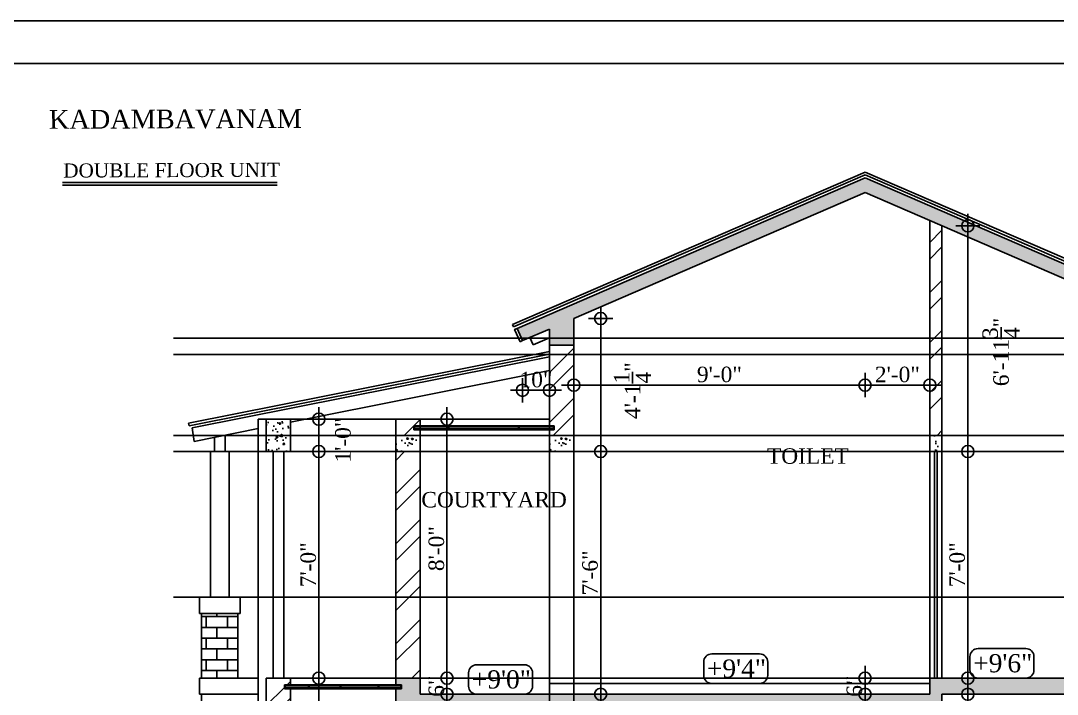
# Model space of a CAD drawing. Extents: x -4781 to 3971, y -2954 to -1072.
# Drawn here: x 1296 to 1680.3, y -2052.8 to -1803 of the extents above; entities that cross this region are included whole.
import ezdxf

# ---------------------------------------------------------------- set-up
doc = ezdxf.new("R2010")
doc.units = 0
doc.header["$LTSCALE"] = 20
doc.header["$MEASUREMENT"] = 0
doc.header["$PDMODE"] = 34
doc.linetypes.add('HIDDEN2', pattern=[0.1875, 0.125, -0.0625])
doc.layers.get('0').update_dxf_attribs({"linetype": 'CONTINUOUS'})
doc.layers.get('DEFPOINTS').update_dxf_attribs({"linetype": 'CONTINUOUS'})
for name, color, linetype in [('ARC', 5, 'CONTINUOUS'), ('border', 230, 'CONTINUOUS'), ('BORTEXT', 2, 'CONTINUOUS'), ('DIMLINE', 254, 'CONTINUOUS'), ('DOOR', 1, 'CONTINUOUS'), ('elevlay', 9, 'CONTINUOUS'), ('HATCH', 8, 'CONTINUOUS'), ('text', 2, 'CONTINUOUS'), ('TEXTS', 2, 'CONTINUOUS'), ('tile', 22, 'CONTINUOUS'), ('wall', 13, 'CONTINUOUS'), ('WOOD', 7, 'CONTINUOUS')]:
    doc.layers.add(name, color=color, linetype=linetype)
doc.layers.add('correct', color=230, linetype='CONTINUOUS', plot=False)
doc.layers.add('guide', color=211, linetype='CONTINUOUS', plot=False)
doc.styles.add('DIMTEXT', font='times_1.ttf')
doc.styles.add('STYLE1', font='times_1.ttf')
doc.styles.add('style5', font='times_1.ttf')
doc.dimstyles.new('ARCH_48_0', dxfattribs={"dimtxt": 5.75, "dimasz": 2.25, "dimexe": 0.25, "dimexo": 0, "dimgap": 1, "dimtad": 1, "dimzin": 3, "dimdsep": 46, "dimlunit": 4, "dimtxsty": 'DIMTEXT', "dimblk": 'BLK', "dimcen": 0, "dimdle": 0.09375, "dimse1": 1, "dimse2": 1, "dimclrd": 254, "dimclrt": 3, "dimadec": 1, "dimazin": 0, "dimtfac": 1, "dimtix": 1, "dimtmove": 2, "dimatfit": 3, "dimldrblk": 'NONE', "dimfxl": 0.25, "dimtvp": 1.4625, "dimtolj": 1, "dimtzin": 15, "dimarcsym": 0})
pattern_1 = [(50, (1124.4283, -1001.717), (7.172602, -0.62752), [0.75, -8.25]), (355, (1124.428, -1001.717), (-1.387513, 7.52192), [0.6, -6.6]), (100.4514, (1125.026, -1001.7695), (5.785094, 6.894395), [0.6374, -7.01142]), (46.1842, (1124.428, -999.717), (10.67241, -1.65519), [1.125, -12.375]), (96.6356, (1125.318, -999.855), (9.34663, 9.74118), [0.9561, -10.51713]), (351.1842, (1124.428, -999.717), (9.34662, 9.74119), [0.9, -9.9]), (21, (1125.4283, -1000.217), (5.96907, -4.02619), [0.75, -8.25]), (326, (1125.428, -1000.217), (2.433153, 7.2515), [0.6, -6.6]), (71.4514, (1125.926, -1000.553), (8.402226, 3.225305), [0.6374, -7.01142]), (37.5, (1124.4283, -1001.7172), (0.1215986, 3.3289385), [0, -6.52, 0, -6.7, 0, -6.625]), (7.5, (1124.4283, -1001.7172), (2.630695, 3.944117), [0, -3.82, 0, -6.37, 0, -2.525]), (327.5, (1122.1983, -1001.7172), (5.3382244, -0.225549), [0, -2.5, 0, -7.8, 0, -10.35]), (317.5, (1121.1983, -1001.717), (5.831862, 1.00105), [0, -3.25, 0, -5.18, 0, -7.35])]
pattern_2 = [(45, (1124.428, -1001.717), (-9.28078, 9.28078), []), (45, (1130.616, -1001.717), (-9.28078, 9.28078), [])]
pattern_3 = [(45, (1112.428, -1001.717), (-9.28078, 9.28078), []), (45, (1118.616, -1001.717), (-9.28078, 9.28078), [])]

# ---------------------------------------------------------------- blocks, each defined once
blk = doc.blocks.new('BLK')
for q in [(0, 2), (-2, 0), (2, 0), (0, -2)]:
    blk.add_line((0, 0), q)
blk.add_circle((0, 0), 1)
blk = doc.blocks.new('*D337')
at = {"layer": 'DEFPOINTS', "color": 0, "lineweight": -2, "transparency": 16777216}
for p in [(1628, -2046.78), (1609.02, -2052.78), (1628, -2052.78)]:
    blk.add_point(p, dxfattribs=at)
at = {"layer": 'DIMLINE', "color": 254, "lineweight": -2, "transparency": 16777216}
for p, q in [((1609.02, -2044.53), (1609.02, -2042.28)), ((1609.02, -2046.78), (1609.02, -2052.78)), ((1609.02, -2055.03), (1609.02, -2057.28))]:
    blk.add_line(p, q, dxfattribs=at)
at = {"layer": 'DIMLINE', "color": 254, "lineweight": -2, "transparency": 16777216, "xscale": 2.25, "yscale": 2.25, "zscale": 2.25}
for p, rotation in [((1609.02, -2046.78), 270), ((1609.02, -2052.78), 90)]:
    blk.add_blockref('BLK', p, dxfattribs=dict(at, rotation=rotation))
at = {"layer": 'DIMLINE', "color": 3, "lineweight": -2, "transparency": 16777216, "insert": (1605.09, -2049.78), "char_height": 5.75, "attachment_point": 5, "rotation": 90, "style": 'DIMTEXT'}
blk.add_mtext('\\A1;6"', dxfattribs=at)
blk = doc.blocks.new('_None')
blk = doc.blocks.new('*D338')
at = {"layer": 'DEFPOINTS', "color": 0, "lineweight": -2, "transparency": 16777216}
for p in [(1609.02, -1866.78), (1501.02, -1917.62), (1609.02, -1938.16)]:
    blk.add_point(p, dxfattribs=at)
at = {"layer": 'DIMLINE', "color": 254, "lineweight": -2, "transparency": 16777216}
blk.add_line((1503.27, -1938.16), (1606.77, -1938.16), dxfattribs=at)
at = {"layer": 'DIMLINE', "color": 254, "lineweight": -2, "transparency": 16777216, "xscale": 2.25, "yscale": 2.25, "zscale": 2.25, "rotation": 180}
blk.add_blockref('BLK', (1501.02, -1938.16), dxfattribs=at)
at = {"layer": 'DIMLINE', "color": 254, "lineweight": -2, "transparency": 16777216, "xscale": 2.25, "yscale": 2.25, "zscale": 2.25}
blk.add_blockref('BLK', (1609.02, -1938.16), dxfattribs=at)
at = {"layer": 'DIMLINE', "color": 3, "lineweight": -2, "transparency": 16777216, "insert": (1555.02, -1934.23), "char_height": 5.75, "attachment_point": 5, "style": 'DIMTEXT'}
blk.add_mtext('\\A1;9\'-0"', dxfattribs=at)
blk = doc.blocks.new('*D339')
at = {"layer": 'DEFPOINTS', "color": 0, "lineweight": -2, "transparency": 16777216}
for p in [(1609.02, -1866.78), (1633.02, -1904.43), (1633.02, -1938.16)]:
    blk.add_point(p, dxfattribs=at)
at = {"layer": 'DIMLINE', "color": 254, "lineweight": -2, "transparency": 16777216}
blk.add_line((1611.27, -1938.16), (1630.77, -1938.16), dxfattribs=at)
at = {"layer": 'DIMLINE', "color": 254, "lineweight": -2, "transparency": 16777216, "xscale": 2.25, "yscale": 2.25, "zscale": 2.25, "rotation": 180}
blk.add_blockref('BLK', (1609.02, -1938.16), dxfattribs=at)
at = {"layer": 'DIMLINE', "color": 254, "lineweight": -2, "transparency": 16777216, "xscale": 2.25, "yscale": 2.25, "zscale": 2.25}
blk.add_blockref('BLK', (1633.02, -1938.16), dxfattribs=at)
at = {"layer": 'DIMLINE', "color": 3, "lineweight": -2, "transparency": 16777216, "insert": (1621.02, -1934.24), "char_height": 5.75, "attachment_point": 5, "style": 'DIMTEXT'}
blk.add_mtext('\\A1;2\'-0"', dxfattribs=at)
blk = doc.blocks.new('*D340')
at = {"layer": 'DEFPOINTS', "color": 0, "lineweight": -2, "transparency": 16777216}
for p in [(1444.02, -1950.78), (1454.01, -1950.78), (1444.02, -2046.78)]:
    blk.add_point(p, dxfattribs=at)
at = {"layer": 'DIMLINE', "color": 254, "lineweight": -2, "transparency": 16777216}
blk.add_line((1454.01, -2044.53), (1454.01, -1953.03), dxfattribs=at)
at = {"layer": 'DIMLINE', "color": 254, "lineweight": -2, "transparency": 16777216, "xscale": 2.25, "yscale": 2.25, "zscale": 2.25}
for p, rotation in [((1454.01, -1950.78), 90), ((1454.01, -2046.78), 270)]:
    blk.add_blockref('BLK', p, dxfattribs=dict(at, rotation=rotation))
at = {"layer": 'DIMLINE', "color": 3, "lineweight": -2, "transparency": 16777216, "insert": (1450.09, -1998.78), "char_height": 5.75, "attachment_point": 5, "rotation": 90, "style": 'DIMTEXT'}
blk.add_mtext('\\A1;8\'-0"', dxfattribs=at)
blk = doc.blocks.new('*D341')
at = {"layer": 'DEFPOINTS', "color": 0, "lineweight": -2, "transparency": 16777216}
for p in [(1444.02, -2046.78), (1444.02, -2052.78), (1454.01, -2052.78)]:
    blk.add_point(p, dxfattribs=at)
at = {"layer": 'DIMLINE', "color": 254, "lineweight": -2, "transparency": 16777216}
for p, q in [((1454.01, -2044.53), (1454.01, -2042.28)), ((1454.01, -2046.78), (1454.01, -2052.78)), ((1454.01, -2055.03), (1454.01, -2057.28))]:
    blk.add_line(p, q, dxfattribs=at)
at = {"layer": 'DIMLINE', "color": 254, "lineweight": -2, "transparency": 16777216, "xscale": 2.25, "yscale": 2.25, "zscale": 2.25}
for p, rotation in [((1454.01, -2046.78), 270), ((1454.01, -2052.78), 90)]:
    blk.add_blockref('BLK', p, dxfattribs=dict(at, rotation=rotation))
at = {"layer": 'DIMLINE', "color": 3, "lineweight": -2, "transparency": 16777216, "insert": (1450.09, -2049.78), "char_height": 5.75, "attachment_point": 5, "rotation": 90, "style": 'DIMTEXT'}
blk.add_mtext('\\A1;6"', dxfattribs=at)
blk = doc.blocks.new('*D342')
at = {"layer": 'DEFPOINTS', "color": 0, "lineweight": -2, "transparency": 16777216}
for p in [(1396.02, -1962.78), (1406.52, -1962.78), (1396.02, -2046.78)]:
    blk.add_point(p, dxfattribs=at)
at = {"layer": 'DIMLINE', "color": 254, "lineweight": -2, "transparency": 16777216}
blk.add_line((1406.52, -2044.53), (1406.52, -1965.03), dxfattribs=at)
at = {"layer": 'DIMLINE', "color": 254, "lineweight": -2, "transparency": 16777216, "xscale": 2.25, "yscale": 2.25, "zscale": 2.25}
for p, rotation in [((1406.52, -1962.78), 90), ((1406.52, -2046.78), 270)]:
    blk.add_blockref('BLK', p, dxfattribs=dict(at, rotation=rotation))
at = {"layer": 'DIMLINE', "color": 3, "lineweight": -2, "transparency": 16777216, "insert": (1402.59, -2004.78), "char_height": 5.75, "attachment_point": 5, "rotation": 90, "style": 'DIMTEXT'}
blk.add_mtext('\\A1;7\'-0"', dxfattribs=at)
blk = doc.blocks.new('*D343')
at = {"layer": 'DEFPOINTS', "color": 0, "lineweight": -2, "transparency": 16777216}
for p in [(1396.02, -1950.78), (1406.52, -1950.78), (1396.02, -1962.78)]:
    blk.add_point(p, dxfattribs=at)
at = {"layer": 'DIMLINE', "color": 254, "lineweight": -2, "transparency": 16777216}
blk.add_line((1406.52, -1960.53), (1406.52, -1953.03), dxfattribs=at)
at = {"layer": 'DIMLINE', "color": 254, "lineweight": -2, "transparency": 16777216, "xscale": 2.25, "yscale": 2.25, "zscale": 2.25}
for p, rotation in [((1406.52, -1950.78), 90), ((1406.52, -1962.78), 270)]:
    blk.add_blockref('BLK', p, dxfattribs=dict(at, rotation=rotation))
at = {"layer": 'DIMLINE', "color": 3, "lineweight": -2, "transparency": 16777216, "insert": (1415.46, -1958.53), "char_height": 5.75, "attachment_point": 5, "rotation": 90, "style": 'DIMTEXT'}
blk.add_mtext('\\A1;1\'-0"', dxfattribs=at)
blk = doc.blocks.new('*D344')
at = {"layer": 'DEFPOINTS', "color": 0, "lineweight": -2, "transparency": 16777216}
for p in [(1501.02, -1962.78), (1511, -1962.78), (1501.49, -2052.78)]:
    blk.add_point(p, dxfattribs=at)
at = {"layer": 'DIMLINE', "color": 254, "lineweight": -2, "transparency": 16777216}
blk.add_line((1511, -2050.53), (1511, -1965.03), dxfattribs=at)
at = {"layer": 'DIMLINE', "color": 254, "lineweight": -2, "transparency": 16777216, "xscale": 2.25, "yscale": 2.25, "zscale": 2.25}
for p, rotation in [((1511, -1962.78), 90), ((1511, -2052.78), 270)]:
    blk.add_blockref('BLK', p, dxfattribs=dict(at, rotation=rotation))
at = {"layer": 'DIMLINE', "color": 3, "lineweight": -2, "transparency": 16777216, "insert": (1507.06, -2007.78), "char_height": 5.75, "attachment_point": 5, "rotation": 90, "style": 'DIMTEXT'}
blk.add_mtext('\\A1;7\'-6"', dxfattribs=at)
blk = doc.blocks.new('*D345')
at = {"layer": 'DEFPOINTS', "color": 0, "lineweight": -2, "transparency": 16777216}
for p in [(1501.02, -1913.46), (1511, -1913.46), (1501.02, -1962.78)]:
    blk.add_point(p, dxfattribs=at)
at = {"layer": 'DIMLINE', "color": 254, "lineweight": -2, "transparency": 16777216}
blk.add_line((1511, -1960.53), (1511, -1915.71), dxfattribs=at)
at = {"layer": 'DIMLINE', "color": 254, "lineweight": -2, "transparency": 16777216, "xscale": 2.25, "yscale": 2.25, "zscale": 2.25}
for p, rotation in [((1511, -1913.46), 90), ((1511, -1962.78), 270)]:
    blk.add_blockref('BLK', p, dxfattribs=dict(at, rotation=rotation))
at = {"layer": 'DIMLINE', "color": 3, "lineweight": -2, "transparency": 16777216, "insert": (1522.81, -1940.2), "char_height": 5.75, "attachment_point": 5, "rotation": 90, "style": 'DIMTEXT'}
blk.add_mtext('\\A1;4\'-1{\\H1.000000x;\\S1/4;}"', dxfattribs=at)
blk = doc.blocks.new('*D346')
at = {"layer": 'DEFPOINTS', "color": 0, "lineweight": -2, "transparency": 16777216}
for p in [(1637.52, -1962.78), (1647.15, -1962.78), (1637.52, -2046.78)]:
    blk.add_point(p, dxfattribs=at)
at = {"layer": 'DIMLINE', "color": 254, "lineweight": -2, "transparency": 16777216}
blk.add_line((1647.15, -2044.53), (1647.15, -1965.03), dxfattribs=at)
at = {"layer": 'DIMLINE', "color": 254, "lineweight": -2, "transparency": 16777216, "xscale": 2.25, "yscale": 2.25, "zscale": 2.25}
for p, rotation in [((1647.15, -1962.78), 90), ((1647.15, -2046.78), 270)]:
    blk.add_blockref('BLK', p, dxfattribs=dict(at, rotation=rotation))
at = {"layer": 'DIMLINE', "color": 3, "lineweight": -2, "transparency": 16777216, "insert": (1643.21, -2004.78), "char_height": 5.75, "attachment_point": 5, "rotation": 90, "style": 'DIMTEXT'}
blk.add_mtext('\\A1;7\'-0"', dxfattribs=at)
blk = doc.blocks.new('*D347')
at = {"layer": 'DEFPOINTS', "color": 0, "lineweight": -2, "transparency": 16777216}
for p in [(1637.52, -1879.1), (1647.15, -1879.1), (1637.52, -1962.78)]:
    blk.add_point(p, dxfattribs=at)
at = {"layer": 'DIMLINE', "color": 254, "lineweight": -2, "transparency": 16777216}
blk.add_line((1647.15, -1960.53), (1647.15, -1881.35), dxfattribs=at)
at = {"layer": 'DIMLINE', "color": 254, "lineweight": -2, "transparency": 16777216, "xscale": 2.25, "yscale": 2.25, "zscale": 2.25}
for p, rotation in [((1647.15, -1879.1), 90), ((1647.15, -1962.78), 270)]:
    blk.add_blockref('BLK', p, dxfattribs=dict(at, rotation=rotation))
at = {"layer": 'DIMLINE', "color": 3, "lineweight": -2, "transparency": 16777216, "insert": (1659.44, -1925.87), "char_height": 5.75, "attachment_point": 5, "rotation": 90, "style": 'DIMTEXT'}
blk.add_mtext('\\A1;6\'-11{\\H1.000000x;\\S3/4;}"', dxfattribs=at)
blk = doc.blocks.new('*D351')
at = {"layer": 'DEFPOINTS', "color": 0, "lineweight": -2, "transparency": 16777216}
for p in [(1396.02, -2046.78), (1396.02, -2166.78), (1406.52, -2166.78)]:
    blk.add_point(p, dxfattribs=at)
at = {"layer": 'DIMLINE', "color": 254, "lineweight": -2, "transparency": 16777216}
blk.add_line((1406.52, -2049.03), (1406.52, -2164.53), dxfattribs=at)
at = {"layer": 'DIMLINE', "color": 254, "lineweight": -2, "transparency": 16777216, "xscale": 2.25, "yscale": 2.25, "zscale": 2.25}
for p, rotation in [((1406.52, -2046.78), 90), ((1406.52, -2166.78), 270)]:
    blk.add_blockref('BLK', p, dxfattribs=dict(at, rotation=rotation))
at = {"layer": 'DIMLINE', "color": 3, "lineweight": -2, "transparency": 16777216, "insert": (1402.59, -2106.78), "char_height": 5.75, "attachment_point": 5, "rotation": 90, "style": 'DIMTEXT'}
blk.add_mtext('\\A1;10\'-0"', dxfattribs=at)
blk = doc.blocks.new('*D353')
at = {"layer": 'DEFPOINTS', "color": 0, "lineweight": -2, "transparency": 16777216}
for p in [(1647.15, -2052.78), (1717.02, -2052.78), (1717.02, -2160.78)]:
    blk.add_point(p, dxfattribs=at)
at = {"layer": 'DIMLINE', "color": 254, "lineweight": -2, "transparency": 16777216}
blk.add_line((1647.15, -2158.53), (1647.15, -2055.03), dxfattribs=at)
at = {"layer": 'DIMLINE', "color": 254, "lineweight": -2, "transparency": 16777216, "xscale": 2.25, "yscale": 2.25, "zscale": 2.25}
for p, rotation in [((1647.15, -2052.78), 90), ((1647.15, -2160.78), 270)]:
    blk.add_blockref('BLK', p, dxfattribs=dict(at, rotation=rotation))
at = {"layer": 'DIMLINE', "color": 3, "lineweight": -2, "transparency": 16777216, "insert": (1643.21, -2106.78), "char_height": 5.75, "attachment_point": 5, "rotation": 90, "style": 'DIMTEXT'}
blk.add_mtext('\\A1;9\'-0"', dxfattribs=at)
blk = doc.blocks.new('*D503')
at = {"layer": 'DEFPOINTS', "color": 0, "lineweight": -2, "transparency": 16777216}
for p in [(1482.02, -1921.67), (1492.02, -1921.67), (1492.02, -1940.07)]:
    blk.add_point(p, dxfattribs=at)
at = {"layer": 'DIMLINE', "color": 254, "lineweight": -2, "transparency": 16777216}
for p, q in [((1479.77, -1940.07), (1477.52, -1940.07)), ((1482.02, -1940.07), (1492.02, -1940.07)), ((1494.27, -1940.07), (1496.52, -1940.07))]:
    blk.add_line(p, q, dxfattribs=at)
at = {"layer": 'DIMLINE', "color": 254, "lineweight": -2, "transparency": 16777216, "xscale": 2.25, "yscale": 2.25, "zscale": 2.25}
blk.add_blockref('BLK', (1482.02, -1940.07), dxfattribs=at)
at = {"layer": 'DIMLINE', "color": 254, "lineweight": -2, "transparency": 16777216, "xscale": 2.25, "yscale": 2.25, "zscale": 2.25, "rotation": 180}
blk.add_blockref('BLK', (1492.02, -1940.07), dxfattribs=at)
at = {"layer": 'DIMLINE', "color": 3, "lineweight": -2, "transparency": 16777216, "insert": (1487.02, -1936.14), "char_height": 5.75, "attachment_point": 5, "style": 'DIMTEXT'}
blk.add_mtext('\\A1;10"', dxfattribs=at)

msp = doc.modelspace()

# ---------------------------------------------------------------- hatches: boundary and pattern name
at = {"layer": 'elevlay', "lineweight": -2}
h = msp.add_hatch(dxfattribs=at)
h.set_pattern_fill('BRICK', color=256, scale=16, style=0)
h.set_pattern_definition([(0, (304.679, 0), (0, 4), []), (90, (304.679, 0), (-8, 5e-16), [4, -4]), (90, (308.679, 0), (-8, 5e-16), [-4, 4])])
h.paths.add_polyline_path([(1363.018, -2046.782), (1376.518, -2046.782), (1376.518, -2022.782), (1363.018, -2022.782)])
at = {"layer": 'HATCH', "lineweight": -2}
h = msp.add_hatch(dxfattribs=at)
h.set_pattern_fill('AR-CONC', color=8, style=0)
h.set_pattern_definition([(50, (954.9354, 0), (7.172602, -0.627521), [0.75, -8.25]), (355, (954.9354, 0), (-1.387513, 7.521921), [0.6, -6.6]), (100.4514, (955.533, -0.052), (5.785094, 6.894395), [0.637402, -7.01142]), (46.1842, (954.935, 2), (10.67241, -1.65519), [1.125, -12.375]), (96.6356, (955.825, 1.862), (9.346627, 9.74118), [0.956103, -10.51713]), (351.1842, (954.935, 2), (9.34662, 9.741186), [0.9, -9.9]), (21, (955.9354, 1.5), (5.96907, -4.026189), [0.75, -8.25]), (326, (955.9354, 1.5), (2.433153, 7.2515), [0.6, -6.6]), (71.4514, (956.433, 1.1645), (8.402226, 3.225305), [0.637402, -7.01142]), (37.5, (954.9354, 0), (0.1215986, 3.3289385), [0, -6.52, 0, -6.7, 0, -6.625]), (7.5, (954.9354, 0), (2.6306954, 3.944117), [0, -3.82, 0, -6.37, 0, -2.525]), (327.5, (952.7054, 0), (5.3382244, -0.2255487), [0, -2.5, 0, -7.8, 0, -10.35]), (317.5, (951.7054, 0), (5.831862, 1.00105), [0, -3.25, 0, -5.18, 0, -7.35])])
h.paths.add_polyline_path([(1609.018, -1861.335), (1479.987, -1917.102), (1482.018, -1921.671), (1492.018, -1917.349), (1492.018, -1923.349), (1501.018, -1923.349), (1501.018, -1913.459), (1609.018, -1866.782), (1717.018, -1913.459), (1717.018, -1923.349), (1726.018, -1923.349), (1726.018, -1917.349), (1736.018, -1921.671), (1738.048, -1917.102)])
at = {"layer": 'HATCH'}
h = msp.add_hatch(dxfattribs=at)
h.set_pattern_fill('ANSI32', color=8, scale=35, style=0)
h.set_pattern_definition(pattern_2)
h.paths.add_polyline_path([(1637.518, -1879.1), (1633.018, -1877.155), (1633.018, -1956.782), (1637.518, -1956.782)])
h = msp.add_hatch(dxfattribs=at)
h.set_pattern_fill('ANSI32', color=8, scale=35, style=0)
h.set_pattern_definition(pattern_2)
h.paths.add_polyline_path([(1501.018, -1923.349), (1492.018, -1923.349), (1492.018, -1956.782), (1501.018, -1956.782)])
h = msp.add_hatch(dxfattribs=at)
h.set_pattern_fill('AR-CONC', color=256, style=0)
h.set_pattern_definition([(50, (304.679, 0), (7.172602, -0.627521), [0.75, -8.25]), (355, (304.679, 0), (-1.387513, 7.521921), [0.6, -6.6]), (100.4514, (305.277, -0.052), (5.785094, 6.894395), [0.637402, -7.01142]), (46.1842, (304.679, 2), (10.67241, -1.65519), [1.125, -12.375]), (96.6356, (305.569, 1.862), (9.346627, 9.74118), [0.956103, -10.51713]), (351.1842, (304.679, 2), (9.34662, 9.741186), [0.9, -9.9]), (21, (305.679, 1.5), (5.96907, -4.026189), [0.75, -8.25]), (326, (305.679, 1.5), (2.433153, 7.2515), [0.6, -6.6]), (71.4514, (306.1766, 1.1645), (8.402226, 3.225305), [0.637402, -7.01142]), (37.5, (304.6792, 0), (0.1215986, 3.3289385), [0, -6.52, 0, -6.7, 0, -6.625]), (7.5, (304.6792, 0), (2.6306954, 3.944117), [0, -3.82, 0, -6.37, 0, -2.525]), (327.5, (302.4492, 0), (5.3382244, -0.2255487), [0, -2.5, 0, -7.8, 0, -10.35]), (317.5, (301.449, 0), (5.831862, 1.00105), [0, -3.25, 0, -5.18, 0, -7.35])])
h.paths.add_polyline_path([(1396.018, -1950.782), (1387.018, -1950.782), (1387.018, -1962.782), (1396.018, -1962.782)])
h = msp.add_hatch(dxfattribs=at)
h.set_pattern_fill('ANSI32', color=8, scale=35, style=0)
h.set_pattern_definition(pattern_3)
h.paths.add_polyline_path([(1444.018, -1950.782), (1435.018, -1950.782), (1435.018, -1956.782), (1444.018, -1956.782)])
h = msp.add_hatch(dxfattribs=at)
h.set_pattern_fill('AR-CONC', color=256, style=0)
h.set_pattern_definition([(130, (9482.228, -2468.209), (-7.172602, -0.6275213), [0.75, -8.25]), (185, (9482.228, -2468.209), (1.387513, 7.521921), [0.6, -6.6]), (79.5486, (9481.63, -2468.261), (-5.785094, 6.8943954), [0.637402, -7.011421]), (133.8158, (9482.228, -2466.209), (-10.6724105, -1.65519), [1.125, -12.375]), (83.3644, (9481.339, -2466.347), (-9.346627, 9.741179), [0.956103, -10.51713]), (188.8158, (9482.228, -2466.209), (-9.34662, 9.741186), [0.9, -9.9]), (159, (9481.228, -2466.709), (-5.9690705, -4.026189), [0.75, -8.25]), (214, (9481.228, -2466.709), (-2.433153, 7.2515005), [0.6, -6.6]), (108.5486, (9480.7306, -2467.0445), (-8.402226, 3.225305), [0.637402, -7.011421]), (142.5, (9482.228, -2468.209), (-0.12159855, 3.3289385), [0, -6.52, 0, -6.7, 0, -6.625]), (172.5, (9482.228, -2468.209), (-2.6306954, 3.9441171), [0, -3.82, 0, -6.37, 0, -2.525]), (212.5, (9484.458, -2468.209), (-5.3382244, -0.2255487), [0, -2.5, 0, -7.8, 0, -10.35]), (222.5, (9485.458, -2468.209), (-5.8318617, 1.0010498), [0, -3.25, 0, -5.18, 0, -7.35])])
h.paths.add_polyline_path([(1444.018, -1956.782), (1435.018, -1956.782), (1435.018, -1962.782), (1444.018, -1962.782)])
h = msp.add_hatch(dxfattribs=at)
h.set_pattern_fill('AR-CONC', color=256, style=0)
h.set_pattern_definition([(130, (9539.228, -2468.209), (-7.172602, -0.6275213), [0.75, -8.25]), (185, (9539.228, -2468.209), (1.387513, 7.521921), [0.6, -6.6]), (79.5486, (9538.63, -2468.261), (-5.785094, 6.8943954), [0.637402, -7.011421]), (133.8158, (9539.228, -2466.209), (-10.6724105, -1.65519), [1.125, -12.375]), (83.3644, (9538.339, -2466.347), (-9.346627, 9.741179), [0.956103, -10.51713]), (188.8158, (9539.228, -2466.209), (-9.34662, 9.741186), [0.9, -9.9]), (159, (9538.228, -2466.709), (-5.9690705, -4.026189), [0.75, -8.25]), (214, (9538.228, -2466.709), (-2.433153, 7.2515005), [0.6, -6.6]), (108.5486, (9537.7306, -2467.0445), (-8.402226, 3.225305), [0.637402, -7.011421]), (142.5, (9539.228, -2468.209), (-0.12159855, 3.3289385), [0, -6.52, 0, -6.7, 0, -6.625]), (172.5, (9539.228, -2468.209), (-2.6306954, 3.9441171), [0, -3.82, 0, -6.37, 0, -2.525]), (212.5, (9541.458, -2468.209), (-5.3382244, -0.2255487), [0, -2.5, 0, -7.8, 0, -10.35]), (222.5, (9542.458, -2468.209), (-5.8318617, 1.0010498), [0, -3.25, 0, -5.18, 0, -7.35])])
h.paths.add_polyline_path([(1501.018, -1956.782), (1492.018, -1956.782), (1492.018, -1962.782), (1501.018, -1962.782)])
at = {"layer": 'HATCH', "lineweight": -2}
h = msp.add_hatch(dxfattribs=at)
h.set_pattern_fill('AR-CONC', color=8, style=0)
h.set_pattern_definition(pattern_1)
h.paths.add_polyline_path([(1637.518, -1956.782), (1633.018, -1956.782), (1633.018, -1962.782), (1637.518, -1962.782)])
at = {"layer": 'HATCH'}
h = msp.add_hatch(dxfattribs=at)
h.set_pattern_fill('ANSI32', color=8, scale=35, style=0)
h.set_pattern_definition(pattern_3)
h.paths.add_polyline_path([(1444.018, -1962.782), (1435.018, -1962.782), (1435.018, -2046.782), (1444.018, -2046.782)])
h = msp.add_hatch(dxfattribs=at)
h.set_pattern_fill('ANSI32', color=8, scale=35, style=0)
h.set_pattern_definition(pattern_2)
h.paths.add_polyline_path([(1396.018, -2046.782), (1387.018, -2046.782), (1387.018, -2070.782), (1396.018, -2070.782), (1396.018, -2050.782), (1393.768, -2050.782), (1393.768, -2049.282), (1396.018, -2049.282)])
at = {"layer": 'HATCH', "lineweight": -2}
h = msp.add_hatch(dxfattribs=at)
h.set_pattern_fill('AR-CONC', color=8, style=0)
h.set_pattern_definition(pattern_1)
h.paths.add_polyline_path([(1633.018, -2046.782), (1633.018, -2052.782), (1444.018, -2052.782), (1444.018, -2046.782), (1435.018, -2046.782), (1435.018, -2049.282), (1435.602, -2049.282), (1437.102, -2049.282), (1437.102, -2050.782), (1435.018, -2050.782), (1435.018, -2058.782), (1492.018, -2058.782), (1492.018, -2064.782), (1501.018, -2064.782), (1501.018, -2058.782), (1637.518, -2058.782), (1637.518, -2052.782), (1717.018, -2052.782), (1717.018, -2064.782), (1726.018, -2064.782), (1726.018, -2058.782), (1786.018, -2058.782), (1786.018, -2064.782), (1795.018, -2064.782), (1795.018, -2052.782), (1726.018, -2052.782), (1726.018, -2046.782)])

# ---------------------------------------------------------------- linework, layer by layer
at = {"color": 9}
for p, q in [((1387.018, -1950.782), (1384.018, -1950.782)), ((1442.018, -1953.657), (1454.416, -1953.657)), ((1442.018, -1954.407), (1454.416, -1954.407)), ((1454.666, -1953.657), (1480.568, -1953.657)), ((1454.666, -1954.407), (1480.568, -1954.407)), ((1480.818, -1953.657), (1493.449, -1953.657)), ((1480.818, -1954.407), (1493.449, -1954.407)), ((1394.018, -2049.657), (1402.602, -2049.657)), ((1394.018, -2050.407), (1402.602, -2050.407)), ((1402.852, -2049.657), (1414.342, -2049.657)), ((1402.852, -2050.407), (1414.342, -2050.407)), ((1414.592, -2049.657), (1428.482, -2049.657)), ((1414.592, -2050.407), (1428.482, -2050.407)), ((1428.732, -2049.657), (1436.852, -2049.657)), ((1428.732, -2050.407), (1436.852, -2050.407))]:
    msp.add_line(p, q, dxfattribs=at)
at = {"lineweight": -2}
for p, q in [((1396.018, -1950.782), (1435.018, -1950.782)), ((1444.018, -1950.782), (1492.018, -1950.782)), ((1493.699, -1953.282), (1493.699, -1954.782)), ((1389.526, -1962.782), (1389.526, -2046.782)), ((1393.526, -1962.782), (1393.526, -2046.782)), ((1492.018, -2048.782), (1492.018, -1962.782)), ((1501.018, -2048.782), (1501.018, -1962.782)), ((1396.018, -2046.782), (1435.018, -2046.782)), ((1437.102, -2049.282), (1437.102, -2050.782)), ((1633.018, -2048.782), (1492.018, -2048.782)), ((1492.018, -2048.782), (1492.018, -2052.782))]:
    msp.add_line(p, q, dxfattribs=at)
at = {"color": 2}
for p, q in [((1441.768, -1954.782), (1441.768, -1953.282)), ((1441.768, -1953.282), (1443.268, -1953.282)), ((1442.018, -1954.532), (1442.018, -1953.532)), ((1442.018, -1953.532), (1443.018, -1953.532)), ((1493.699, -1953.282), (1492.199, -1953.282)), ((1493.449, -1953.532), (1492.449, -1953.532)), ((1493.449, -1954.532), (1493.449, -1953.532)), ((1493.699, -1954.782), (1493.699, -1953.282)), ((1393.768, -2050.782), (1393.768, -2049.282)), ((1393.768, -2049.282), (1395.268, -2049.282)), ((1394.018, -2050.532), (1394.018, -2049.532)), ((1394.018, -2049.532), (1395.018, -2049.532)), ((1437.102, -2049.282), (1435.602, -2049.282)), ((1436.852, -2049.532), (1435.852, -2049.532)), ((1436.852, -2050.532), (1436.852, -2049.532)), ((1437.102, -2050.782), (1437.102, -2049.282))]:
    msp.add_line(p, q, dxfattribs=at)
for p, q in [((1441.768, -1954.782), (1493.691, -1954.782)), ((1443.268, -1953.282), (1492.199, -1953.282)), ((1393.768, -2050.782), (1437.095, -2050.782)), ((1395.268, -2049.282), (1435.602, -2049.282))]:
    msp.add_line(p, q)
for centre, radius, start, end in [((1441.772, -1954.536), 0.246, 269.11219, 0.88781), ((1443.03, -1953.293), 0.239, 267.27021, 2.72979), ((1492.437, -1953.293), 0.239, 177.27021, 272.72979), ((1493.695, -1954.536), 0.246, 179.11219, 270.88781), ((1393.772, -2050.536), 0.246, 269.11219, 0.88781), ((1395.03, -2049.293), 0.239, 267.27021, 2.72979), ((1435.841, -2049.293), 0.239, 177.27021, 272.72979), ((1437.098, -2050.536), 0.246, 179.11219, 270.88781)]:
    msp.add_arc(centre, radius, start, end, dxfattribs=at)
at = {"layer": 'ARC'}
for points in [[(1454.666, -1953.282), (1454.416, -1953.282), (1454.416, -1954.782), (1454.666, -1954.782)], [(1480.818, -1953.282), (1480.568, -1953.282), (1480.568, -1954.782), (1480.818, -1954.782)], [(1402.852, -2049.282), (1402.602, -2049.282), (1402.602, -2050.782), (1402.852, -2050.782)], [(1414.592, -2049.282), (1414.342, -2049.282), (1414.342, -2050.782), (1414.592, -2050.782)], [(1428.732, -2049.282), (1428.482, -2049.282), (1428.482, -2050.782), (1428.732, -2050.782)]]:
    msp.add_lwpolyline(points, close=True, dxfattribs=at)
at = {"layer": 'border', "lineweight": -2}
msp.add_line((627.346, -1818.968), (1958.558, -1818.968), dxfattribs=at)
at = {"layer": 'BORTEXT', "color": 0}
for points in [[(1650.938, -2035.831), (1668.666, -2035.831, -0.4142136), (1671.666, -2038.831), (1671.666, -2043.782, -0.4142136), (1668.666, -2046.782), (1650.938, -2046.782, -0.4142136), (1647.938, -2043.782), (1647.938, -2038.831, -0.4142136)], [(1552.196, -2037.831), (1569.924, -2037.831, -0.4142136), (1572.924, -2040.831), (1572.924, -2045.782, -0.4142136), (1569.924, -2048.782), (1552.196, -2048.782, -0.4142136), (1549.196, -2045.782), (1549.196, -2040.831, -0.4142136)], [(1465.032, -2041.831), (1482.76, -2041.831, -0.4142136), (1485.76, -2044.831), (1485.76, -2049.782, -0.4142136), (1482.76, -2052.782), (1465.032, -2052.782, -0.4142136), (1462.032, -2049.782), (1462.032, -2044.831, -0.4142136)]]:
    msp.add_lwpolyline(points, format="xyb", close=True, dxfattribs=at)
at = {"layer": 'correct', "color": 3, "lineweight": -2}
msp.add_lwpolyline([(627.346, -1803.05), (1958.558, -1803.05), (1958.558, -2281.798), (627.346, -2281.798)], close=True, dxfattribs=at)
at = {"layer": 'DIMLINE', "color": 8, "linetype": 'HIDDEN2', "lineweight": -2}
msp.add_line((1633.018, -2046.782), (1609.018, -2046.782), dxfattribs=at)
at = {"layer": 'DOOR'}
for p, q in [((1633.018, -2046.782), (1633.018, -1962.782)), ((1634.768, -2046.782), (1634.768, -1962.782)), ((1635.768, -2046.782), (1635.768, -1962.782)), ((1637.518, -2046.782), (1637.518, -1962.782))]:
    msp.add_line(p, q, dxfattribs=at)
at = {"layer": 'elevlay', "lineweight": -2}
for p, q in [((1358.194, -1952.282), (1492.018, -1925.684)), ((1358.389, -1953.263), (1492.018, -1926.703)), ((1359.564, -1954.049), (1492.018, -1927.723)), ((1396.018, -1951.886), (1492.018, -1932.782)), ((1358.389, -1953.263), (1358.194, -1952.282)), ((1384.018, -2166.782), (1384.018, -1950.782)), ((1360.268, -1959), (1359.564, -1954.048)), ((1360.268, -1959), (1384.018, -1954.274)), ((1367.768, -1962.782), (1367.768, -1957.508)), ((1371.768, -1962.782), (1371.768, -1956.712)), ((1366.268, -2016.782), (1366.268, -1962.782)), ((1366.268, -1962.782), (1373.268, -1962.782)), ((1373.268, -2016.782), (1373.268, -1962.782)), ((1377.268, -2016.782), (1362.268, -2016.782)), ((1362.268, -2022.782), (1362.268, -2016.782)), ((1377.268, -2022.782), (1377.268, -2016.782)), ((1377.268, -2022.782), (1362.268, -2022.782)), ((1363.018, -2046.782), (1363.018, -2022.782)), ((1376.518, -2046.782), (1376.518, -2022.782)), ((1362.268, -2046.782), (1384.018, -2046.782)), ((1362.268, -2052.782), (1362.268, -2046.782)), ((1362.268, -2052.782), (1384.018, -2052.782)), ((1363.018, -2070.782), (1363.018, -2052.782))]:
    msp.add_line(p, q, dxfattribs=at)
at = {"layer": 'guide', "color": 3}
for p, q in [((1840.027, -1920.782), (1352.564, -1920.782)), ((1840.027, -1926.782), (1352.564, -1926.782)), ((1726.018, -2046.782), (1433.971, -2046.782))]:
    msp.add_line(p, q, dxfattribs=at)
at = {"layer": 'guide'}
for p, q in [((1492.018, -2178.782), (1492.018, -1920.782)), ((1501.018, -2178.782), (1501.018, -1920.782))]:
    msp.add_line(p, q, dxfattribs=at)
at = {"layer": 'guide', "color": 1}
for p, q in [((1840.027, -1956.782), (1352.564, -1956.782)), ((1840.027, -1962.782), (1352.564, -1962.782))]:
    msp.add_line(p, q, dxfattribs=at)
at = {"layer": 'guide', "color": 5}
msp.add_line((1840.027, -2016.782), (1352.564, -2016.782), dxfattribs=at)
at = {"layer": 'TEXTS', "color": 7}
for p, q in [((1391.019, -1863.003), (1311.468, -1863.003)), ((1391.019, -1863.995), (1311.468, -1863.995))]:
    msp.add_line(p, q, dxfattribs=at)
at = {"layer": 'tile', "lineweight": -2}
for p, q in [((1478.276, -1915.663), (1609.018, -1859.157)), ((1739.76, -1915.663), (1609.018, -1859.157)), ((1478.672, -1916.581), (1609.018, -1860.246)), ((1739.363, -1916.581), (1609.018, -1860.246)), ((1478.672, -1916.581), (1478.276, -1915.663))]:
    msp.add_line(p, q, dxfattribs=at)
at = {"layer": 'wall'}
for p, q in [((1479.987, -1917.102), (1609.018, -1861.335)), ((1738.048, -1917.102), (1609.018, -1861.335)), ((1501.018, -1913.459), (1609.018, -1866.782)), ((1717.018, -1913.459), (1609.018, -1866.782)), ((1633.018, -1962.782), (1633.018, -1877.155)), ((1637.518, -1962.782), (1637.518, -1879.1)), ((1501.018, -1962.782), (1501.018, -1913.459)), ((1482.018, -1921.671), (1479.987, -1917.102)), ((1482.018, -1921.671), (1492.018, -1917.349)), ((1501.018, -1923.349), (1492.018, -1923.349)), ((1444.018, -1950.782), (1435.018, -1950.782)), ((1444.018, -1953.282), (1444.018, -1950.782)), ((1444.018, -1956.782), (1435.018, -1956.782)), ((1492.018, -1956.782), (1501.018, -1956.782)), ((1637.518, -1956.782), (1633.018, -1956.782)), ((1396.018, -1962.782), (1387.018, -1962.782)), ((1444.018, -1962.782), (1435.018, -1962.782)), ((1492.018, -1962.782), (1501.018, -1962.782)), ((1637.518, -1962.782), (1633.018, -1962.782)), ((1396.018, -2046.782), (1387.018, -2046.782)), ((1444.018, -2046.782), (1435.018, -2046.782)), ((1726.018, -2046.782), (1633.018, -2046.782)), ((1633.018, -2052.782), (1633.018, -2046.782)), ((1435.018, -2058.782), (1435.018, -2050.782)), ((1637.518, -2076.782), (1637.518, -2052.782))]:
    msp.add_line(p, q, dxfattribs=at)
at = {"layer": 'wall', "lineweight": -2}
for p, q in [((1492.018, -1962.782), (1492.018, -1917.349)), ((1387.018, -1962.782), (1387.018, -1950.782)), ((1396.018, -1950.782), (1387.018, -1950.782)), ((1396.018, -1962.782), (1396.018, -1950.782)), ((1435.018, -1950.782), (1435.018, -2049.282)), ((1444.018, -2052.782), (1444.018, -1950.782)), ((1387.018, -2061.782), (1387.018, -2046.782)), ((1396.018, -2049.282), (1396.018, -2046.782)), ((1396.018, -2076.782), (1396.018, -2050.782)), ((1633.018, -2052.782), (1444.018, -2052.782)), ((1717.018, -2052.782), (1637.518, -2052.782))]:
    msp.add_line(p, q, dxfattribs=at)
at = {"layer": 'WOOD'}
for q in [(1484.759, -1920.453), (1492.018, -1920.617)]:
    msp.add_line((1485.99, -1923.223), q, dxfattribs=at)
msp.add_lwpolyline([(1481.104, -1922.077), (1482.018, -1921.671), (1479.987, -1917.102), (1479.073, -1917.508)], close=True, dxfattribs=at)

# ---------------------------------------------------------------- texts
at = {"layer": 'BORTEXT', "style": 'style5'}
for s, p in [('+9\'4"', (1550.37, -2046.638)), ('+9\'6"', (1649.112, -2044.638)), ('+9\'0"', (1463.206, -2050.638))]:
    msp.add_text(s, height=6.75, dxfattribs=at).set_placement(p)
at = {"layer": 'text', "style": 'style5'}
for s, p in [('TOILET', (1572.673, -1967.315)), ('COURTYARD', (1444.506, -1983.51))]:
    msp.add_text(s, height=5.7389, dxfattribs=at).set_placement(p)
at = {"layer": 'TEXTS', "style": 'STYLE1'}
msp.add_text('KADAMBAVANAM', height=6.94286, rotation=0.20841, dxfattribs=at).set_placement((1306.443, -1843.117))
at = {"layer": 'TEXTS', "color": 7, "style": 'STYLE1'}
msp.add_text('DOUBLE FLOOR UNIT', height=5.20714, rotation=0.20841, dxfattribs=at).set_placement((1311.712, -1861.196))

# ---------------------------------------------------------------- dimensions: what is measured, and where the dimension line sits
at = {"layer": 'DIMLINE', "lineweight": -2}
for base, p1, p2, picture, middle in [((1609.018, -1938.165), (1501.018, -1917.622), (1609.018, -1866.782), '*D338', (1555.018, -1934.232)), ((1633.018, -1938.165), (1609.018, -1866.782), (1633.018, -1904.425), '*D339', (1621.018, -1934.24))]:
    dim = msp.add_linear_dim(base=base, p1=p1, p2=p2, dimstyle='ARCH_48_0', override={"dimfxl": 0.18}, dxfattribs=at)
    dim.commit()
    dim.dimension.update_dxf_attribs({"geometry": picture, "text_midpoint": middle})
for base, p1, p2, picture, middle in [((1647.146, -1879.1), (1637.518, -1962.782), (1637.518, -1879.1), '*D347', (1659.441, -1925.872)), ((1510.997, -1913.459), (1501.018, -1962.782), (1501.018, -1913.459), '*D345', (1522.81, -1940.202)), ((1406.519, -1950.782), (1396.018, -1962.782), (1396.018, -1950.782), '*D343', (1415.461, -1958.528))]:
    dim = msp.add_linear_dim(base=base, p1=p1, p2=p2, angle=90, dimstyle='ARCH_48_0', override={"dimfxl": 0.18}, dxfattribs=at)
    dim.commit()
    dim.dimension.update_dxf_attribs({"geometry": picture, "text_midpoint": middle, "dimtype": 160})
dim = msp.add_linear_dim(base=(1492.018, -1940.066), p1=(1482.018, -1921.671), p2=(1492.018, -1921.671), dimstyle='ARCH_48_0', dxfattribs=at)
dim.commit()
dim.dimension.update_dxf_attribs({"geometry": '*D503', "text_midpoint": (1487.018, -1936.141)})
for base, p1, p2, picture, middle in [((1454.013, -1950.782), (1444.018, -2046.782), (1444.018, -1950.782), '*D340', (1450.088, -1998.782)), ((1406.519, -1962.782), (1396.018, -2046.782), (1396.018, -1962.782), '*D342', (1402.586, -2004.782)), ((1510.997, -1962.782), (1501.489, -2052.782), (1501.018, -1962.782), '*D344', (1507.064, -2007.782)), ((1647.146, -1962.782), (1637.518, -2046.782), (1637.518, -1962.782), '*D346', (1643.213, -2004.782)), ((1406.519, -2166.782), (1396.018, -2046.782), (1396.018, -2166.782), '*D351', (1402.594, -2106.782)), ((1454.013, -2052.782), (1444.018, -2046.782), (1444.018, -2052.782), '*D341', (1450.088, -2049.782)), ((1609.018, -2052.782), (1628.003, -2046.782), (1628.003, -2052.782), '*D337', (1605.093, -2049.782)), ((1647.146, -2052.782), (1717.018, -2160.782), (1717.018, -2052.782), '*D353', (1643.213, -2106.782))]:
    dim = msp.add_linear_dim(base=base, p1=p1, p2=p2, angle=90, dimstyle='ARCH_48_0', override={"dimfxl": 0.18}, dxfattribs=at)
    dim.commit()
    dim.dimension.update_dxf_attribs({"geometry": picture, "text_midpoint": middle})

doc.saveas('drawing.dxf')
